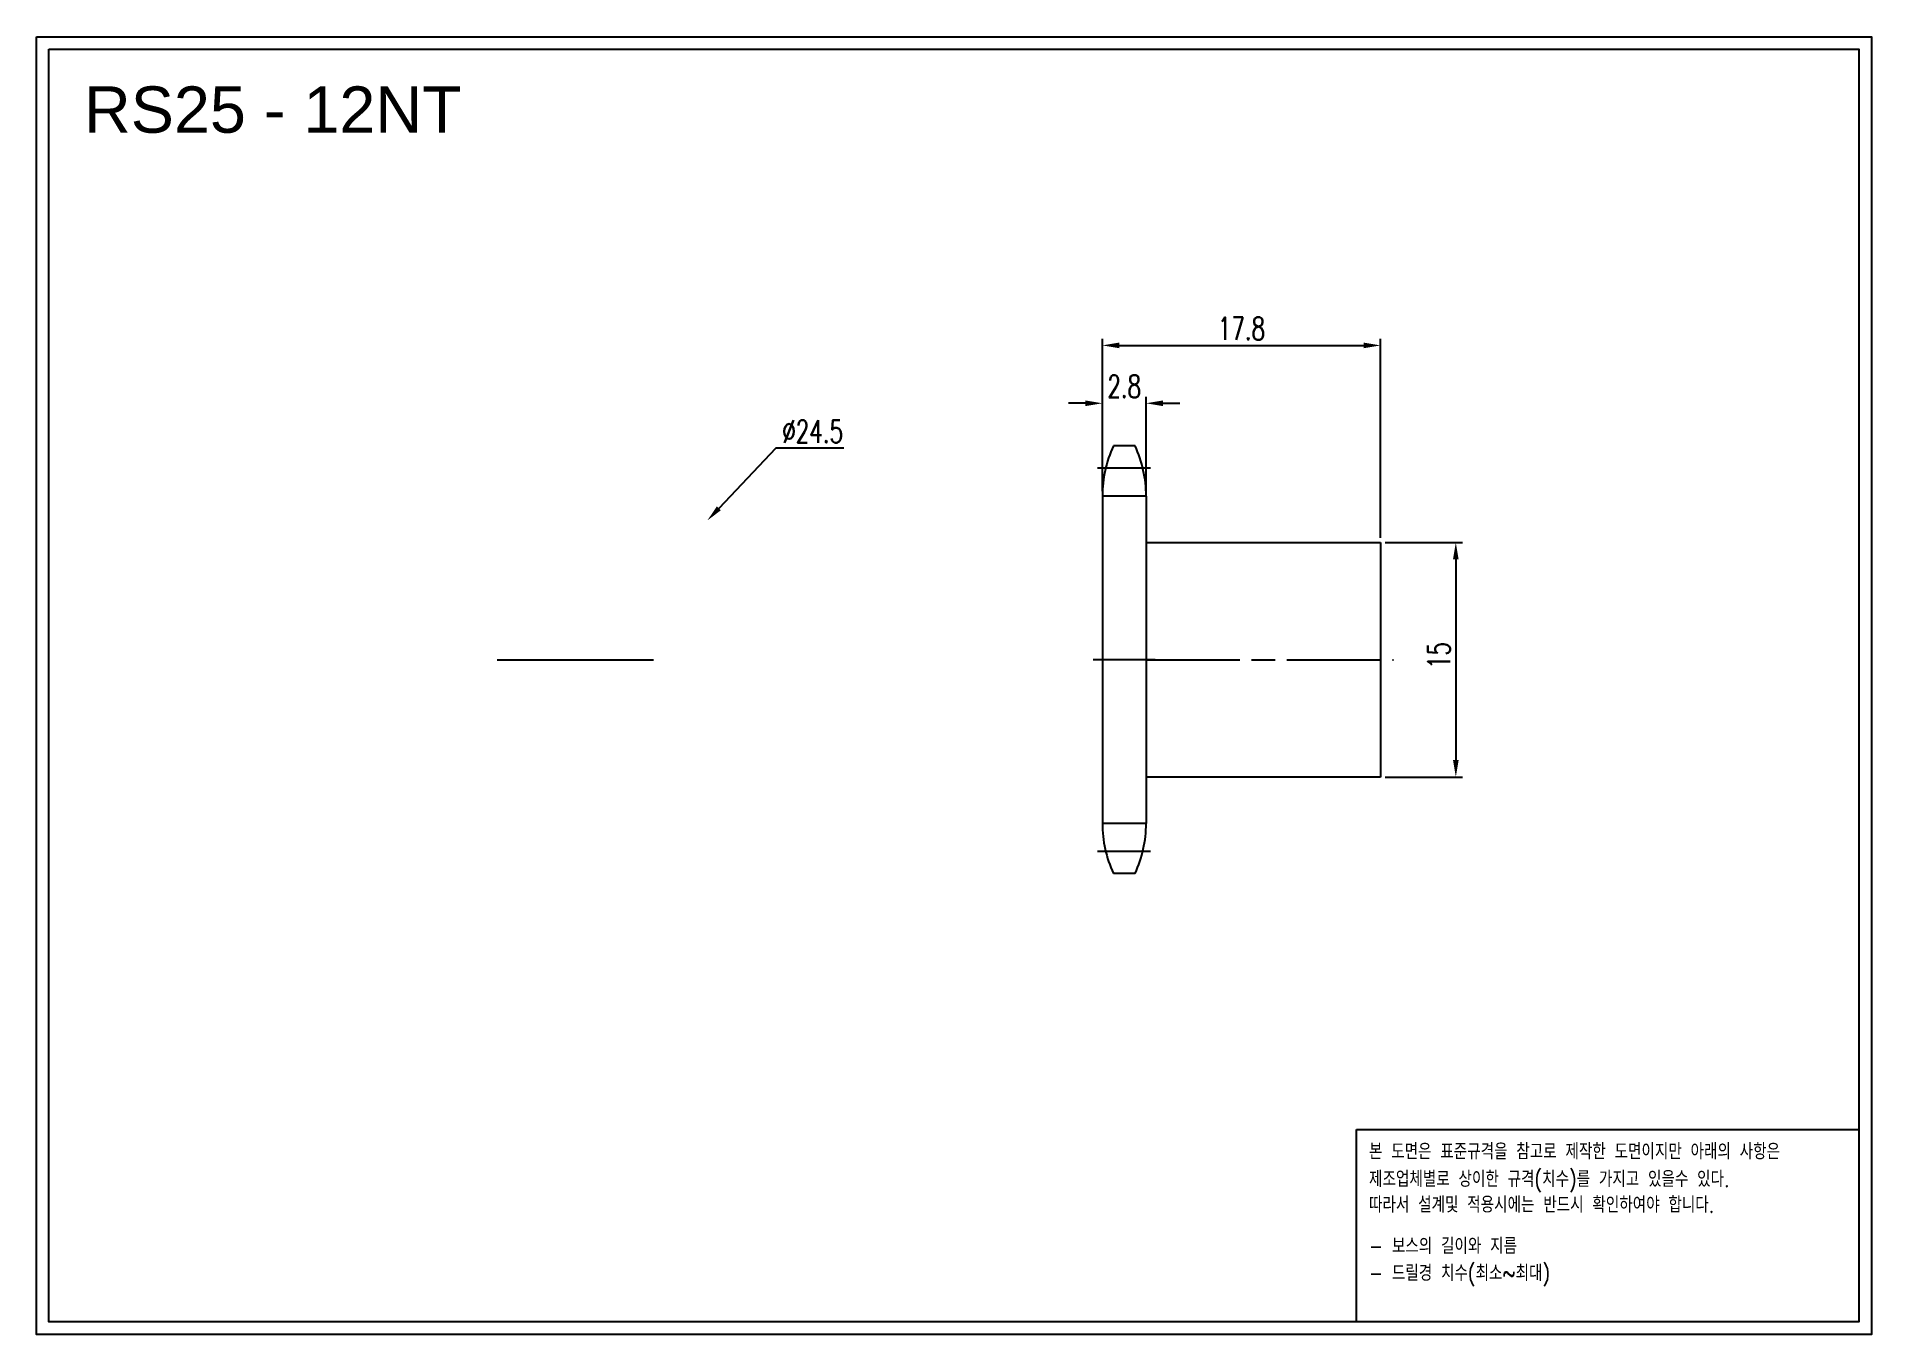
# Model space of a CAD drawing. Header units: millimetres. Extents: x -68152 to -68035, y 1089 to 1172.
import ezdxf

# ---------------------------------------------------------------- set-up
doc = ezdxf.new("R2010")
doc.units = ezdxf.units.MM
for name, pattern in [('AM_ISO02W050', [7.5, 6, -1.5]), ('AM_ISO02W050x2', [3.75, 3, -0.75]), ('AM_ISO08W050', [18, 12, -1.5, 3, -1.5]), ('AM_ISO08W050x2', [9, 6, -0.75, 1.5, -0.75])]:
    doc.linetypes.add(name, pattern=pattern)
for name, color, linetype, lineweight in [('AM_3N', 6, 'AM_ISO02W050', 25), ('AM_7', 4, 'AM_ISO08W050', 25), ('AM_7N', 4, 'AM_ISO08W050', 25)]:
    doc.layers.add(name, color=color, linetype=linetype, lineweight=lineweight)
doc.layers.add('S-DIM', color=7, linetype='Continuous')
doc.styles.add('HAN', font='ROMANS.shx', dxfattribs={"width": 0.7, "bigfont": 'whgtxt.shx'})
doc.styles.add('HSG', font='SIMPLEX.shx', dxfattribs={"width": 0.7, "bigfont": 'HSG.shx'})
doc.styles.get("Standard").update_dxf_attribs({"font": 'arial.ttf'})
doc.dimstyles.new('APP2', dxfattribs={"dimscale": 0.6, "dimtxt": 2.4, "dimasz": 1.8, "dimexe": 0.7, "dimexo": 0.5, "dimgap": 0.6, "dimtad": 1, "dimtoh": 1, "dimdec": 1, "dimrnd": 0.01, "dimzin": 9, "dimdsep": 46, "dimtxsty": 'HSG', "dimcen": 0, "dimclrd": 1, "dimclre": 1, "dimclrt": 256, "dimazin": 2, "dimtp": 1, "dimtm": 1, "dimtfac": 0.5, "dimtdec": 1, "dimtofl": 0, "dimtmove": 0, "dimatfit": 3, "dimfxl": 0, "dimtvp": 1, "dimtolj": 2, "dimlwd": -1, "dimlwe": -1, "dimarcsym": 0})

# ---------------------------------------------------------------- blocks, each defined once
blk = doc.blocks.new('dyt')
for p, q in [((-68584.22, 488.76), (-68569.22, 488.76)), ((-68569.22, 488.76), (-68569.22, 473.76)), ((-68569.22, 473.76), (-68584.22, 473.76))]:
    blk.add_line(p, q)
at = {"layer": 'AM_7N', "linetype": 'AM_ISO08W050x2'}
blk.add_line((-68584.22, 481.26), (-68568.4, 481.26), dxfattribs=at)
blk = doc.blocks.new('*D2')
at = {"layer": 'Defpoints', "color": 0, "transparency": 16777216}
for p in [(-68066.23, 1139.64), (-68066.23, 1124.64), (-68061.42, 1124.64)]:
    blk.add_point(p, dxfattribs=at)
at = {"layer": 'S-DIM', "color": 1, "transparency": 16777216}
for p, q in [((-68065.93, 1139.64), (-68061, 1139.64)), ((-68061.42, 1138.56), (-68061.42, 1125.72)), ((-68065.93, 1124.64), (-68061, 1124.64))]:
    blk.add_line(p, q, dxfattribs=at)
for points in [[(-68061.6, 1138.56), (-68061.24, 1138.56), (-68061.42, 1139.64)], [(-68061.6, 1125.72), (-68061.24, 1125.72), (-68061.42, 1124.64)]]:
    blk.add_solid(points, dxfattribs=at)
at = {"layer": 'S-DIM', "transparency": 16777216, "insert": (-68062.5, 1132.41), "char_height": 1.44, "attachment_point": 5, "rotation": 90, "style": 'HSG'}
blk.add_mtext('\\A2;15', dxfattribs=at)
blk = doc.blocks.new('*D3')
at = {"layer": 'Defpoints', "color": 0, "transparency": 16777216}
for p in [(-68081.23, 1148.54), (-68084.03, 1142.61), (-68081.23, 1142.61)]:
    blk.add_point(p, dxfattribs=at)
at = {"layer": 'S-DIM', "color": 1, "transparency": 16777216}
for p, q in [((-68084.03, 1142.91), (-68084.03, 1148.96)), ((-68081.23, 1142.91), (-68081.23, 1148.96)), ((-68085.11, 1148.54), (-68086.19, 1148.54)), ((-68080.15, 1148.54), (-68079.07, 1148.54))]:
    blk.add_line(p, q, dxfattribs=at)
for points in [[(-68085.11, 1148.72), (-68085.11, 1148.36), (-68084.03, 1148.54)], [(-68080.15, 1148.72), (-68080.15, 1148.36), (-68081.23, 1148.54)]]:
    blk.add_solid(points, dxfattribs=at)
at = {"layer": 'S-DIM', "transparency": 16777216, "insert": (-68082.63, 1149.62), "char_height": 1.44, "attachment_point": 5, "style": 'HSG'}
blk.add_mtext('\\A2;2.8', dxfattribs=at)
blk = doc.blocks.new('*D4')
at = {"layer": 'Defpoints', "color": 0, "transparency": 16777216}
for p in [(-68066.23, 1152.24), (-68084.03, 1142.61), (-68066.23, 1139.64)]:
    blk.add_point(p, dxfattribs=at)
at = {"layer": 'S-DIM', "color": 1, "transparency": 16777216}
for p, q in [((-68084.03, 1142.91), (-68084.03, 1152.66)), ((-68066.23, 1139.94), (-68066.23, 1152.66)), ((-68082.95, 1152.24), (-68067.31, 1152.24))]:
    blk.add_line(p, q, dxfattribs=at)
for points in [[(-68082.95, 1152.42), (-68082.95, 1152.06), (-68084.03, 1152.24)], [(-68067.31, 1152.42), (-68067.31, 1152.06), (-68066.23, 1152.24)]]:
    blk.add_solid(points, dxfattribs=at)
at = {"layer": 'S-DIM', "transparency": 16777216, "insert": (-68075.13, 1153.32), "char_height": 1.44, "attachment_point": 5, "style": 'HSG'}
blk.add_mtext('\\A2;17.8', dxfattribs=at)
blk = doc.blocks.new('*D5')
at = {"layer": 'Defpoints', "color": 0, "transparency": 16777216}
for p in [(-68109.3, 1141.04), (-68126.19, 1123.24)]:
    blk.add_point(p, dxfattribs=at)
at = {"layer": 'S-DIM', "color": 1, "transparency": 16777216}
for p, q in [((-68104.92, 1145.66), (-68108.56, 1141.82)), ((-68100.57, 1145.66), (-68104.92, 1145.66))]:
    blk.add_line(p, q, dxfattribs=at)
blk.add_solid([(-68108.69, 1141.94), (-68108.43, 1141.7), (-68109.3, 1141.04)], dxfattribs=at)
at = {"layer": 'S-DIM', "transparency": 16777216, "insert": (-68102.56, 1146.74), "char_height": 1.44, "attachment_point": 5, "style": 'HSG'}
blk.add_mtext('\\A2;∅24.5', dxfattribs=at)
blk = doc.blocks.new('notice1')
at = {"color": 4}
blk.add_lwpolyline([(-22142.12, 1735.9), (-22053.8, 1735.9), (-22053.8, 1702.07), (-22142.12, 1702.07)], close=True, dxfattribs=at)
at = {"color": 4, "style": 'HAN', "width": 0.8}
for s, p in [('본 도면은 표준규격을 참고로 제작한 도면이지만 아래의 사항은', (-22139.9, 1730.62)), ('제조업체별로 상이한 규격(치수)를 가지고 있을수 있다.', (-22139.9, 1725.78)), ('따라서 설계및 적용시에는 반드시 확인하여야 합니다.', (-22139.9, 1721.28)), ('- 보스의 길이와 지름', (-22139.9, 1714.03)), ('- 드릴경 치수(최소~최대)', (-22139.9, 1709.27))]:
    blk.add_text(s, height=2.7949, dxfattribs=at).set_placement(p)

msp = doc.modelspace()

# ---------------------------------------------------------------- linework, layer by layer
for p, q in [((-68081.93, 1145.81), (-68083.32, 1145.81)), ((-68084.03, 1142.61), (-68084.03, 1121.67)), ((-68081.23, 1142.61), (-68081.23, 1121.67)), ((-68081.93, 1118.47), (-68083.32, 1118.47))]:
    msp.add_line(p, q)
at = {"color": 3}
msp.add_line((-68122.75, 1132.14), (-68112.75, 1132.14), dxfattribs=at)
for points in [[(-68152.2, 1171.98), (-68034.84, 1171.98), (-68034.84, 1089), (-68152.2, 1089)], [(-68151.41, 1171.19), (-68035.63, 1171.19), (-68035.63, 1089.79), (-68151.41, 1089.79)]]:
    msp.add_lwpolyline(points, close=True)
for centre, start, end in [((-68076.43, 1142.61), 155.0989, 180), ((-68088.83, 1142.61), 0, 24.9011), ((-68076.43, 1121.67), 180, 204.9011), ((-68088.83, 1121.67), 335.0989, 0)]:
    msp.add_arc(centre, 7.6, start, end)
at = {"layer": 'AM_3N', "linetype": 'AM_ISO02W050x2'}
for p, q in [((-68081.23, 1142.61), (-68084.03, 1142.61)), ((-68081.23, 1121.67), (-68084.03, 1121.67))]:
    msp.add_line(p, q, dxfattribs=at)
at = {"layer": 'AM_7', "linetype": 'AM_ISO08W050x2'}
for p, q in [((-68080.95, 1144.4), (-68084.34, 1144.4)), ((-68080.65, 1132.14), (-68084.61, 1132.14)), ((-68080.95, 1119.87), (-68084.34, 1119.87))]:
    msp.add_line(p, q, dxfattribs=at)

# ---------------------------------------------------------------- block references
msp.add_blockref('dyt', (502.99, 650.88))
at = {"xscale": 0.364, "yscale": 0.364, "zscale": 0.364}
msp.add_blockref('notice1', (-60008.05, 470.24), dxfattribs=at)

# ---------------------------------------------------------------- texts
msp.add_text('RS25 - 12NT', height=2.9635).set_placement((-68149.17, 1165.84))

# ---------------------------------------------------------------- dimensions: what is measured, and where the dimension line sits
at = {"layer": 'S-DIM'}
dim = msp.add_linear_dim(base=(-68066.23, 1152.24), p1=(-68084.03, 1142.61), p2=(-68066.23, 1139.64), dimstyle='APP2', dxfattribs=at)
dim.commit()
dim.dimension.update_dxf_attribs({"geometry": '*D4', "text_midpoint": (-68075.13, 1153.32)})
dim = msp.add_linear_dim(base=(-68081.23, 1148.54), p1=(-68084.03, 1142.61), p2=(-68081.23, 1142.61), dimstyle='APP2', dxfattribs=at)
dim.commit()
dim.dimension.update_dxf_attribs({"geometry": '*D3', "text_midpoint": (-68082.63, 1148.54), "dimtype": 128})
dim = msp.add_diameter_dim_2p(p1=(-68126.19, 1123.24), p2=(-68109.3, 1141.04), dimstyle='APP2', dxfattribs=at)
dim.commit()
dim.dimension.update_dxf_attribs({"geometry": '*D5', "text_midpoint": (-68102.56, 1145.66), "dimtype": 131})
dim = msp.add_linear_dim(base=(-68061.42, 1124.64), p1=(-68066.23, 1139.64), p2=(-68066.23, 1124.64), angle=90, dimstyle='APP2', dxfattribs=at)
dim.commit()
dim.dimension.update_dxf_attribs({"geometry": '*D2', "text_midpoint": (-68061.42, 1132.41), "dimtype": 128})

doc.saveas('drawing.dxf')
